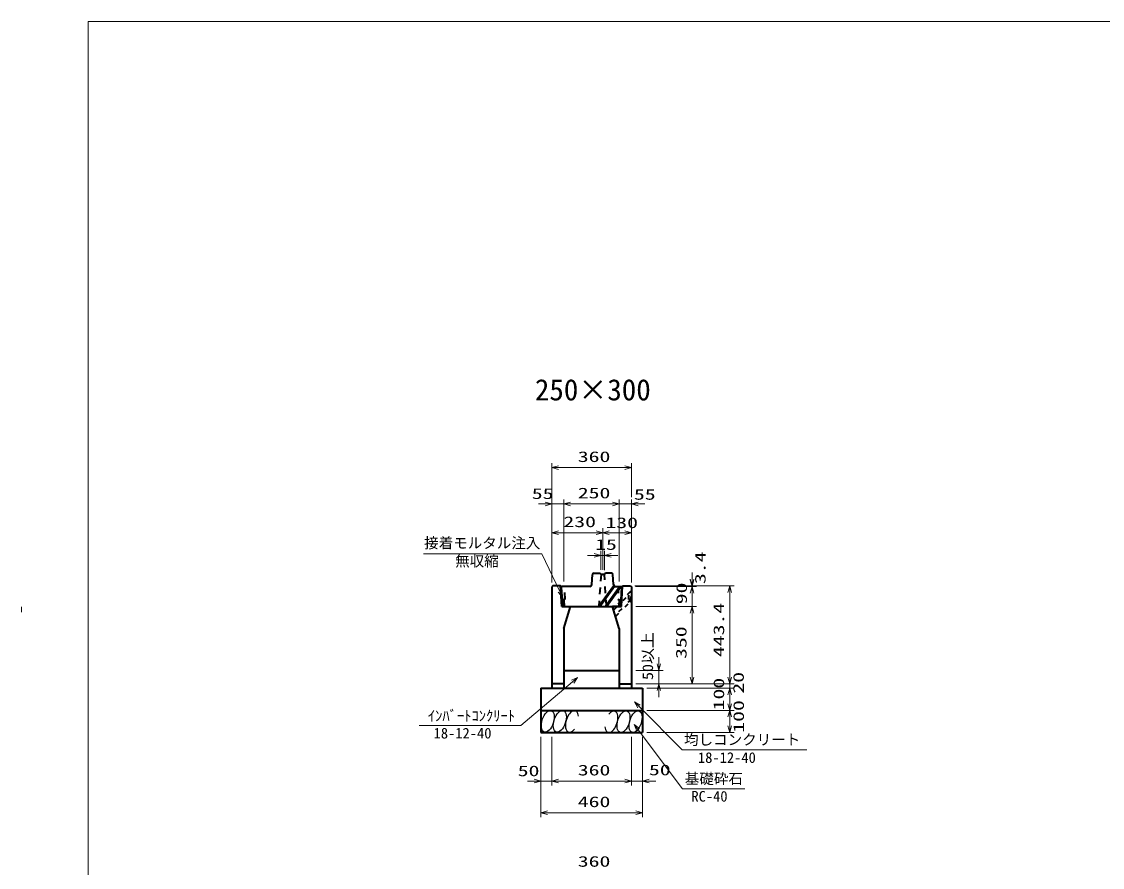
# Model space of a CAD drawing. Units: millimetres on the paper. Extents: x 0 to 1219, y 9 to 859.
# Drawn here: x 0 to 244.2, y 667.4 to 858.6 of the extents above; entities that cross this region are included whole.
import ezdxf
from ezdxf.enums import TextEntityAlignment as Align

# ---------------------------------------------------------------- set-up
doc = ezdxf.new("R2010")
doc.units = ezdxf.units.MM
doc.linetypes.add('USER1', pattern=[3, 1, -2])
doc.linetypes.add('USER3', pattern=[3, 1.5, -1.5])
for name, color, linetype, lineweight in [('D-STR-DIM（寸法）', 7, 'Continuous', 13), ('D-STR-HTXT(均しCON-旗)', 7, 'Continuous', 13), ('D-STR-HTXT(基礎砕石-旗)', 7, 'Continuous', 13), ('D-STR-HTXT（旗上げ）', 7, 'Continuous', 13), ('D-STR-STRF(グリ)', 7, 'Continuous', 25), ('D-STR（構造物）', 1, 'Continuous', 35)]:
    doc.layers.add(name, color=color, linetype=linetype, lineweight=lineweight)
doc.layers.add('D-STR-TXT(文字)', color=7, linetype='Continuous')
doc.styles.add('ＭＳ ゴシック', font='')
doc.styles.get('ＭＳ ゴシック').set_extended_font_data('MS Gothic')

# ---------------------------------------------------------------- blocks, each defined once
blk = doc.blocks.new('_Open30')
at = {"color": 7, "linetype": 'Continuous', "lineweight": 13}
for p, q in [((-1, 0.2679), (0, 0)), ((0, 0), (-1, -0.2679)), ((0, 0), (-1, 0))]:
    blk.add_line(p, q, dxfattribs=at)

msp = doc.modelspace()

# ---------------------------------------------------------------- linework, layer by layer
at = {"layer": 'D-STR-DIM（寸法）', "color": 2}
for q in [(15.017, 15.001), (1218.635, 858.584)]:
    msp.add_line((15.017, 858.584), q, dxfattribs=at)
at = {"layer": 'D-STR-DIM（寸法）'}
for p, q in [((119.787, 750.589), (119.787, 758.797)), ((121.287, 757.797), (136.287, 757.797)), ((137.787, 751.107), (137.787, 758.797)), ((119.787, 731.856), (119.787, 750.589)), ((122.537, 732.051), (122.537, 750.589)), ((122.537, 732.051), (122.537, 750.589)), ((135.037, 732.051), (135.037, 750.589)), ((135.037, 732.051), (135.037, 750.589)), ((137.787, 731.856), (137.787, 750.589)), ((118.287, 749.589), (116.787, 749.589)), ((119.787, 749.589), (122.537, 749.589)), ((124.037, 749.589), (125.537, 749.589)), ((124.037, 749.589), (133.537, 749.589)), ((133.537, 749.589), (132.037, 749.589)), ((135.037, 749.589), (137.787, 749.589)), ((139.287, 749.589), (140.787, 749.589)), ((119.787, 732.856), (119.787, 744.082)), ((121.287, 743.082), (129.787, 743.082)), ((131.287, 734.662), (131.287, 744.082)), ((131.287, 734.662), (131.287, 744.082)), ((132.787, 743.082), (136.287, 743.082)), ((137.787, 732.856), (137.787, 744.082)), ((129.393, 737.95), (127.893, 737.95)), ((130.893, 734.661), (130.893, 738.95)), ((130.893, 737.95), (131.684, 737.95)), ((131.684, 734.645), (131.684, 738.95)), ((133.184, 737.95), (134.684, 737.95)), ((151.492, 732.601), (151.492, 734.101)), ((151.492, 732.438), (151.492, 733.938)), ((138.537, 731.101), (152.492, 731.101)), ((138.537, 731.101), (160.99, 731.101)), ((138.703, 730.938), (152.492, 730.938)), ((138.703, 730.938), (152.492, 730.938)), ((151.492, 730.938), (151.492, 731.101)), ((151.492, 726.433), (151.492, 730.938)), ((151.492, 729.438), (151.492, 727.938)), ((159.99, 710.433), (159.99, 729.601)), ((0, 726.344), (0, 725.135)), ((138.787, 726.433), (152.492, 726.433)), ((138.787, 726.433), (152.492, 726.433)), ((151.492, 710.433), (151.492, 724.933)), ((151.492, 724.933), (151.492, 723.433)), ((143.976, 713.433), (143.976, 714.933)), ((138.787, 711.933), (144.976, 711.933)), ((143.976, 708.933), (143.976, 711.933)), ((159.99, 710.433), (159.99, 711.933)), ((138.787, 708.933), (160.99, 708.933)), ((138.787, 708.933), (152.492, 708.933)), ((138.787, 708.933), (160.99, 708.933)), ((138.787, 708.933), (144.976, 708.933)), ((159.99, 707.933), (159.99, 708.933)), ((141.287, 707.933), (160.99, 707.933)), ((141.287, 707.933), (160.99, 707.933)), ((143.976, 707.433), (143.976, 705.933)), ((159.99, 704.433), (159.99, 706.433)), ((159.99, 706.433), (159.99, 704.933)), ((141.287, 702.933), (160.99, 702.933)), ((141.287, 702.933), (160.99, 702.933)), ((159.99, 699.433), (159.99, 701.433)), ((117.287, 696.933), (117.287, 685.966)), ((119.787, 696.933), (119.787, 685.966)), ((137.787, 696.933), (137.787, 685.966)), ((140.287, 696.933), (140.287, 685.966)), ((141.287, 697.933), (160.99, 697.933)), ((117.287, 695.933), (117.287, 678.809)), ((119.787, 695.933), (119.787, 685.966)), ((137.787, 695.933), (137.787, 685.966)), ((140.287, 695.933), (140.287, 678.809)), ((115.787, 686.966), (114.287, 686.966)), ((117.287, 686.966), (119.787, 686.966)), ((121.287, 686.966), (122.787, 686.966)), ((121.287, 686.966), (136.287, 686.966)), ((136.287, 686.966), (134.787, 686.966)), ((137.787, 686.966), (140.287, 686.966)), ((141.787, 686.966), (143.287, 686.966)), ((118.787, 679.809), (138.787, 679.809))]:
    msp.add_line(p, q, dxfattribs=at)
at = {"layer": 'D-STR-HTXT(均しCON-旗)'}
for points in [[(89.794, 699.503), (112.829, 699.503), (124.486, 709.414)], [(177.435, 693.986), (149.227, 693.986), (139.504, 703.803)]]:
    msp.add_lwpolyline(points, dxfattribs=at)
at = {"layer": 'D-STR-HTXT(基礎砕石-旗)'}
msp.add_lwpolyline([(163.409, 685.236), (149.305, 685.236), (139.301, 698.563)], dxfattribs=at)
at = {"layer": 'D-STR-HTXT（旗上げ）'}
msp.add_lwpolyline([(90.814, 738.322), (117.535, 738.322), (121.628, 729.813)], dxfattribs=at)
at = {"layer": 'D-STR-STRF(グリ)'}
for centre, major_axis in [((118.881, 700.457), (0.79, 2.421)), ((121.603, 700.457), (0.79, 2.421)), ((135.991, 700.376), (-0.771, -2.427)), ((138.712, 700.397), (-0.771, -2.427))]:
    msp.add_ellipse(centre, major_axis=major_axis, ratio=0.5139, dxfattribs=at)
for centre, major_axis in [((124.343, 700.457), (0.79, 2.421)), ((133.251, 700.354), (-0.771, -2.427))]:
    msp.add_ellipse(centre, major_axis=major_axis, ratio=0.5139, start_param=5.3575563, end_param=10.3750652, dxfattribs=at)
at = {"layer": 'D-STR（構造物）'}
for p, q in [((128.821, 731.346), (129.014, 733.653)), ((129.319, 733.928), (130.662, 733.901)), ((130.912, 733.651), (130.662, 733.901)), ((131.662, 733.651), (130.912, 733.651)), ((131.662, 733.651), (130.912, 733.651)), ((131.912, 733.901), (131.662, 733.651)), ((133.255, 733.928), (131.912, 733.901)), ((133.753, 731.346), (133.56, 733.653)), ((120.037, 731.101), (119.787, 730.856)), ((119.787, 730.856), (119.787, 708.933)), ((122.087, 730.933), (121.945, 730.784)), ((121.945, 730.784), (122.187, 726.433)), ((128.373, 730.933), (122.087, 730.933)), ((130.362, 726.433), (133.781, 731.169)), ((130.67, 726.433), (133.967, 730.998)), ((135.153, 730.933), (131.904, 726.433)), ((135.462, 730.933), (132.212, 726.433)), ((134.201, 730.933), (135.487, 730.933)), ((135.387, 726.433), (135.629, 730.784)), ((135.629, 730.784), (135.487, 730.933)), ((135.537, 726.433), (135.787, 731.066)), ((135.787, 731.066), (137.537, 731.101)), ((137.537, 731.101), (137.787, 730.856)), ((137.787, 730.856), (137.787, 708.933)), ((122.037, 726.433), (124.037, 726.433)), ((122.037, 726.433), (124.037, 726.433)), ((122.037, 726.433), (135.537, 726.433)), ((122.187, 726.433), (135.387, 726.433)), ((122.537, 721.433), (124.037, 726.433)), ((135.037, 721.433), (133.537, 726.433)), ((135.537, 726.433), (133.537, 726.433)), ((122.537, 721.433), (122.537, 708.933)), ((135.037, 721.433), (135.037, 708.933)), ((122.537, 711.933), (135.037, 711.933)), ((122.537, 708.933), (119.787, 708.933)), ((119.787, 708.933), (119.787, 707.933)), ((122.537, 708.933), (122.537, 707.933)), ((135.037, 708.933), (137.787, 708.933)), ((135.037, 708.933), (135.037, 707.933)), ((137.787, 708.933), (137.787, 707.933)), ((117.287, 707.933), (140.287, 707.933)), ((117.287, 707.933), (117.287, 697.933)), ((140.287, 707.933), (140.287, 697.933)), ((117.287, 702.933), (140.287, 702.933)), ((117.287, 697.933), (140.287, 697.933))]:
    msp.add_line(p, q, dxfattribs=at)
at = {"layer": 'D-STR（構造物）', "linetype": 'USER3'}
for p, q in [((130.912, 733.656), (130.4, 726.433)), ((132.174, 726.433), (131.662, 733.656)), ((122.848, 728.05), (122.688, 730.933)), ((134.886, 730.933), (134.726, 728.05)), ((122.554, 727.933), (122.097, 728.058)), ((122.554, 727.933), (122.848, 728.05)), ((122.638, 726.433), (122.554, 727.933)), ((134.726, 728.05), (135.02, 727.933)), ((135.02, 727.933), (134.936, 726.433)), ((135.02, 727.933), (135.477, 728.058))]:
    msp.add_line(p, q, dxfattribs=at)
at = {"layer": 'D-STR（構造物）', "linetype": 'USER1'}
for p, q in [((137.537, 729.761), (133.692, 725.916)), ((133.772, 725.647), (137.712, 729.587)), ((137.712, 728.001), (134.138, 724.428)), ((137.212, 728.001), (137.212, 729.087)), ((137.712, 728.001), (137.212, 728.001)), ((137.712, 729.587), (137.464, 729.834)), ((137.712, 727.657), (137.712, 729.587)), ((134.212, 724.182), (137.712, 727.682)), ((137.464, 727.409), (137.712, 727.657))]:
    msp.add_line(p, q, dxfattribs=at)
at = {"layer": 'D-STR（構造物）'}
msp.add_lwpolyline([(122.037, 726.433), (121.787, 731.066), (120.037, 731.101)], dxfattribs=at)
for centre, radius, start, end in [((129.313, 733.628), 0.3, 88.85429, 175.23656), ((133.261, 733.628), 0.3, 4.7637, 91.14569), ((128.373, 731.383), 0.45, 270, 355.23656), ((134.201, 731.383), 0.45, 184.7637, 269.99998)]:
    msp.add_arc(centre, radius, start, end, dxfattribs=at)

# ---------------------------------------------------------------- block references
at = {"layer": 'D-STR-DIM（寸法）', "xscale": 1.5, "yscale": 1.5}
for p, rotation in [((119.787, 757.797), 180), ((122.537, 749.589), 180), ((122.537, 749.589), 180), ((137.787, 749.589), 180), ((119.787, 743.082), 180), ((131.287, 743.082), 180), ((131.684, 737.95), 180), ((151.492, 731.101), 270), ((151.492, 730.938), 270), ((151.492, 730.938), 90), ((159.99, 731.101), 90), ((151.492, 726.433), 90), ((151.492, 726.433), 90), ((143.976, 711.933), 270), ((143.976, 708.933), 90), ((151.492, 708.933), 270), ((159.99, 708.933), 270), ((159.99, 708.933), 270), ((159.99, 707.933), 90), ((159.99, 707.933), 90), ((159.99, 702.933), 270), ((159.99, 702.933), 90), ((159.99, 697.933), 270), ((119.787, 686.966), 180), ((119.787, 686.966), 180), ((140.287, 686.966), 180), ((117.287, 679.809), 180)]:
    msp.add_blockref('_Open30', p, dxfattribs=dict(at, rotation=rotation))
for p in [(137.787, 757.797), (119.787, 749.589), (135.037, 749.589), (135.037, 749.589), (131.287, 743.082), (137.787, 743.082), (130.893, 737.95), (117.287, 686.966), (137.787, 686.966), (137.787, 686.966), (140.287, 679.809)]:
    msp.add_blockref('_Open30', p, dxfattribs=at)
at = {"layer": 'D-STR-HTXT(均しCON-旗)', "xscale": 1.5, "yscale": 1.5}
for p, rotation in [((125.628, 710.385), 40.37163), ((138.449, 704.868), 134.72505)]:
    msp.add_blockref('_Open30', p, dxfattribs=dict(at, rotation=rotation))
at = {"layer": 'D-STR-HTXT(基礎砕石-旗)', "xscale": 1.5, "yscale": 1.5, "rotation": 126.89552}
msp.add_blockref('_Open30', (138.4, 699.762), dxfattribs=at)
at = {"layer": 'D-STR-HTXT（旗上げ）', "xscale": 1.5, "yscale": 1.5, "rotation": 295.69073}
msp.add_blockref('_Open30', (122.279, 728.461), dxfattribs=at)

# ---------------------------------------------------------------- texts
at = {"layer": 'D-STR-DIM（寸法）', "style": 'ＭＳ ゴシック', "width": 1.5}
for s, p in [('360', (125.662, 758.335)), ('55', (115.268, 749.983)), ('250', (125.662, 750.126)), ('55', (138.352, 749.812)), ('230', (122.412, 743.619)), ('130', (131.907, 743.403)), ('15', (129.576, 738.487)), ('50', (112.089, 687.333)), ('360', (125.662, 687.504)), ('50', (141.739, 687.541)), ('460', (125.662, 680.347)), ('360', (125.662, 666.873))]:
    msp.add_text(s, height=2.405, dxfattribs=at).set_placement(p, align=Align.BOTTOM_LEFT)
at = {"layer": 'D-STR-DIM（寸法）', "style": 'ＭＳ ゴシック'}
for s, width, p in [('3.4', 1.5, (155.255, 731.463)), ('90', 1.5, (151.048, 726.908)), ('443.4', 1.5, (159.452, 714.983)), ('50以上', 1.1, (143.394, 709.797)), ('350', 1.5, (150.954, 714.558)), ('20', 1.5, (163.904, 706.715)), ('100', 1.5, (159.452, 702.933)), ('100', 1.5, (163.925, 697.878))]:
    msp.add_text(s, height=2.405, rotation=90, dxfattribs=dict(at, width=width)).set_placement(p, align=Align.BOTTOM_LEFT)
at = {"layer": 'D-STR-HTXT(均しCON-旗)', "style": 'ＭＳ ゴシック'}
for s, p in [('ｲﾝﾊﾞｰﾄｺﾝｸﾘｰﾄ', (91.797, 699.786)), ('18-12-40', (93.077, 695.852)), ('均しコンクリート', (149.674, 694.397)), ('18-12-40', (152.808, 690.335))]:
    msp.add_text(s, height=2.405, dxfattribs=at).set_placement(p, align=Align.BOTTOM_LEFT)
at = {"layer": 'D-STR-HTXT(基礎砕石-旗)', "style": 'ＭＳ ゴシック'}
for s, p in [('基礎砕石', (149.841, 685.571)), ('RC-40', (151.328, 681.586))]:
    msp.add_text(s, height=2.405, dxfattribs=at).set_placement(p, align=Align.BOTTOM_LEFT)
at = {"layer": 'D-STR-HTXT（旗上げ）', "style": 'ＭＳ ゴシック'}
for s, p in [('接着モルタル注入', (90.959, 738.826)), ('無収縮', (97.963, 734.749))]:
    msp.add_text(s, height=2.405, dxfattribs=at).set_placement(p, align=Align.BOTTOM_LEFT)
at = {"layer": 'D-STR-TXT(文字)', "style": 'ＭＳ ゴシック'}
msp.add_text('250×300', height=4.811, dxfattribs=at).set_placement((115.968, 771.537), align=Align.BOTTOM_LEFT)

doc.saveas('drawing.dxf')
